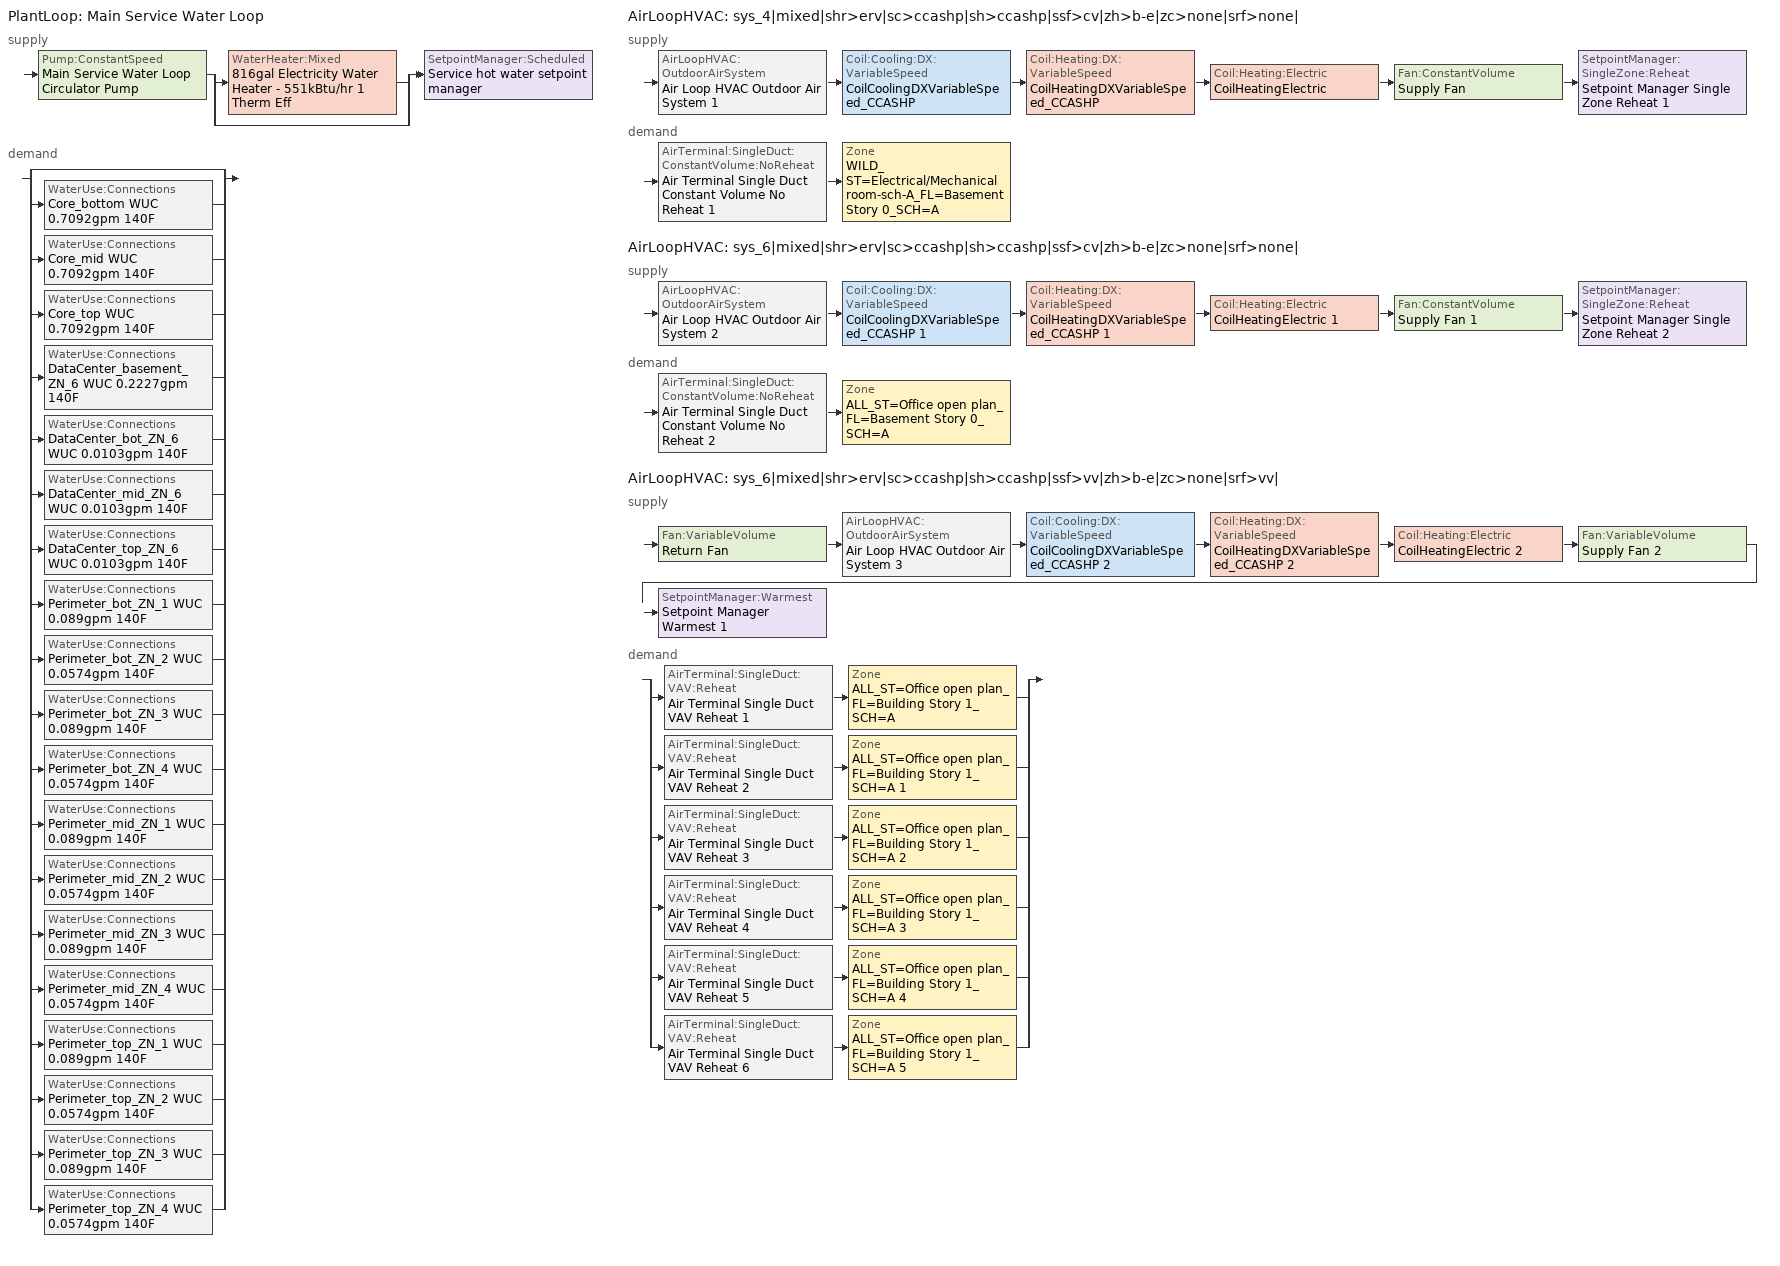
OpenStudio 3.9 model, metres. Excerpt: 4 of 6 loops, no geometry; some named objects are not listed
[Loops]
PlantLoop 'Main Service Water Loop'
 supply: Pump:ConstantSpeed 'Main Service Water Loop Circulator Pump' > split
  | WaterHeater:Mixed '816gal Electricity Water Heater - 551kBtu/hr 1 Therm Eff'
  | bypass
  join > SetpointManager:Scheduled 'Service hot water setpoint manager'
 demand: split
  | bypass
  | WaterUse:Connections 'Core_bottom WUC 0.7092gpm 140F'
  | WaterUse:Connections 'Core_mid WUC 0.7092gpm 140F'
  | WaterUse:Connections 'Core_top WUC 0.7092gpm 140F'
  | WaterUse:Connections 'DataCenter_basement_ZN_6 WUC 0.2227gpm 140F'
  | WaterUse:Connections 'DataCenter_bot_ZN_6 WUC 0.0103gpm 140F'
  | WaterUse:Connections 'DataCenter_mid_ZN_6 WUC 0.0103gpm 140F'
  | WaterUse:Connections 'DataCenter_top_ZN_6 WUC 0.0103gpm 140F'
  | WaterUse:Connections 'Perimeter_bot_ZN_1 WUC 0.089gpm 140F'
  | WaterUse:Connections 'Perimeter_bot_ZN_2 WUC 0.0574gpm 140F'
  | WaterUse:Connections 'Perimeter_bot_ZN_3 WUC 0.089gpm 140F'
  | WaterUse:Connections 'Perimeter_bot_ZN_4 WUC 0.0574gpm 140F'
  | WaterUse:Connections 'Perimeter_mid_ZN_1 WUC 0.089gpm 140F'
  | WaterUse:Connections 'Perimeter_mid_ZN_2 WUC 0.0574gpm 140F'
  | WaterUse:Connections 'Perimeter_mid_ZN_3 WUC 0.089gpm 140F'
  | WaterUse:Connections 'Perimeter_mid_ZN_4 WUC 0.0574gpm 140F'
  | WaterUse:Connections 'Perimeter_top_ZN_1 WUC 0.089gpm 140F'
  | WaterUse:Connections 'Perimeter_top_ZN_2 WUC 0.0574gpm 140F'
  | WaterUse:Connections 'Perimeter_top_ZN_3 WUC 0.089gpm 140F'
  | WaterUse:Connections 'Perimeter_top_ZN_4 WUC 0.0574gpm 140F'
AirLoopHVAC 'sys_4|mixed|shr>erv|sc>ccashp|sh>ccashp|ssf>cv|zh>b-e|zc>none|srf>none|'
 supply: AirLoopHVAC:OutdoorAirSystem 'Air Loop HVAC Outdoor Air System 1' > Coil:Cooling:DX:VariableSpeed 'CoilCoolingDXVariableSpeed_CCASHP' > Coil:Heating:DX:VariableSpeed 'CoilHeatingDXVariableSpeed_CCASHP' > Coil:Heating:Electric 'CoilHeatingElectric' > Fan:ConstantVolume 'Supply Fan' > SetpointManager:SingleZone:Reheat 'Setpoint Manager Single Zone Reheat 1'
 demand: AirTerminal:SingleDuct:ConstantVolume:NoReheat 'Air Terminal Single Duct Constant Volume No Reheat 1' > Zone 'WILD_ST=Electrical/Mechanical room-sch-A_FL=Basement Story 0_SCH=A'
AirLoopHVAC 'sys_6|mixed|shr>erv|sc>ccashp|sh>ccashp|ssf>cv|zh>b-e|zc>none|srf>none|'
 supply: AirLoopHVAC:OutdoorAirSystem 'Air Loop HVAC Outdoor Air System 2' > Coil:Cooling:DX:VariableSpeed 'CoilCoolingDXVariableSpeed_CCASHP 1' > Coil:Heating:DX:VariableSpeed 'CoilHeatingDXVariableSpeed_CCASHP 1' > Coil:Heating:Electric 'CoilHeatingElectric 1' > Fan:ConstantVolume 'Supply Fan 1' > SetpointManager:SingleZone:Reheat 'Setpoint Manager Single Zone Reheat 2'
 demand: AirTerminal:SingleDuct:ConstantVolume:NoReheat 'Air Terminal Single Duct Constant Volume No Reheat 2' > Zone 'ALL_ST=Office open plan_FL=Basement Story 0_SCH=A'
AirLoopHVAC 'sys_6|mixed|shr>erv|sc>ccashp|sh>ccashp|ssf>vv|zh>b-e|zc>none|srf>vv|'
 supply: Fan:VariableVolume 'Return Fan' > AirLoopHVAC:OutdoorAirSystem 'Air Loop HVAC Outdoor Air System 3' > Coil:Cooling:DX:VariableSpeed 'CoilCoolingDXVariableSpeed_CCASHP 2' > Coil:Heating:DX:VariableSpeed 'CoilHeatingDXVariableSpeed_CCASHP 2' > Coil:Heating:Electric 'CoilHeatingElectric 2' > Fan:VariableVolume 'Supply Fan 2' > SetpointManager:Warmest 'Setpoint Manager Warmest 1'
 demand: split
  | AirTerminal:SingleDuct:VAV:Reheat 'Air Terminal Single Duct VAV Reheat 1' > Zone 'ALL_ST=Office open plan_FL=Building Story 1_SCH=A'
  | AirTerminal:SingleDuct:VAV:Reheat 'Air Terminal Single Duct VAV Reheat 2' > Zone 'ALL_ST=Office open plan_FL=Building Story 1_SCH=A 1'
  | AirTerminal:SingleDuct:VAV:Reheat 'Air Terminal Single Duct VAV Reheat 3' > Zone 'ALL_ST=Office open plan_FL=Building Story 1_SCH=A 2'
  | AirTerminal:SingleDuct:VAV:Reheat 'Air Terminal Single Duct VAV Reheat 4' > Zone 'ALL_ST=Office open plan_FL=Building Story 1_SCH=A 3'
  | AirTerminal:SingleDuct:VAV:Reheat 'Air Terminal Single Duct VAV Reheat 5' > Zone 'ALL_ST=Office open plan_FL=Building Story 1_SCH=A 4'
  | AirTerminal:SingleDuct:VAV:Reheat 'Air Terminal Single Duct VAV Reheat 6' > Zone 'ALL_ST=Office open plan_FL=Building Story 1_SCH=A 5'
[Sizing:Zone] Zone Cooling Design Supply Air Temperature Input Method=TemperatureDifference; Zone Cooling Design Supply Air Temperature {C}=13; Zone Cooling Design Supply Air Temperature Difference {deltaC}=11; Zone Heating Design Supply Air Temperature Input Method=TemperatureDifference; Zone Heating Design Supply Air Temperature {C}=43; Zone Heating Design Supply Air Temperature Difference {deltaC}=21; Zone Cooling Design Supply Air Humidity Ratio {kg-H2O/kg-air}=0.0085; Zone Heating Design Supply Air Humidity Ratio {kg-H2O/kg-air}=0.008; Zone Heating Sizing Factor=1.3; Zone Cooling Sizing Factor=1.1; Cooling Design Air Flow Method=DesignDay; Heating Design Air Flow Method=DesignDay; Account for Dedicated Outdoor Air System=No; Dedicated Outdoor Air System Control Strategy=NeutralSupplyAir; Dedicated Outdoor Air Low Setpoint Temperature for Design {C}=autosize; Dedicated Outdoor Air High Setpoint Temperature for Design {C}=autosize; Zone Load Sizing Method=Sensible Load Only No Latent Load; Zone Latent Cooling Design Supply Air Humidity Ratio Input Method=HumidityRatioDifference; Zone Cooling Design Supply Air Humidity Ratio Difference {kgWater/kgDryAir}=0.005; Zone Latent Heating Design Supply Air Humidity Ratio Input Method=HumidityRatioDifference; Zone Humidification Design Supply Air Humidity Ratio Difference {kgWater/kgDryAir}=0.005; Sizing Option=Coincident
ALL_ST=Office open plan_FL=Building Story 1_SCH=A; ALL_ST=Office open plan_FL=Building Story 1_SCH=A 1; ALL_ST=Office open plan_FL=Building Story 1_SCH=A 2; ALL_ST=Office open plan_FL=Basement Story 0_SCH=A; ALL_ST=Office open plan_FL=Building Story 1_SCH=A 3; ALL_ST=Office open plan_FL=Building Story 1_SCH=A 4; ALL_ST=Office open plan_FL=Building Story 1_SCH=A 5; WILD_ST=Electrical/Mechanical room-sch-A_FL=Basement Story 0_SCH=A
[Zone equipment]
ALL_ST=Office open plan_FL=Building Story 1_SCH=A: Air Terminal Single Duct VAV Reheat 1, ZoneHVACBaseboardConvectiveElectric 2
ALL_ST=Office open plan_FL=Building Story 1_SCH=A 1: Air Terminal Single Duct VAV Reheat 2, ZoneHVACBaseboardConvectiveElectric 3
ALL_ST=Office open plan_FL=Building Story 1_SCH=A 2: Air Terminal Single Duct VAV Reheat 3, ZoneHVACBaseboardConvectiveElectric 4
ALL_ST=Office open plan_FL=Basement Story 0_SCH=A: Air Terminal Single Duct Constant Volume No Reheat 2, ZoneHVACBaseboardConvectiveElectric 1
ALL_ST=Office open plan_FL=Building Story 1_SCH=A 3: Air Terminal Single Duct VAV Reheat 4, ZoneHVACBaseboardConvectiveElectric 5
ALL_ST=Office open plan_FL=Building Story 1_SCH=A 4: Air Terminal Single Duct VAV Reheat 5, ZoneHVACBaseboardConvectiveElectric 6
ALL_ST=Office open plan_FL=Building Story 1_SCH=A 5: Air Terminal Single Duct VAV Reheat 6, ZoneHVACBaseboardConvectiveElectric 7
WILD_ST=Electrical/Mechanical room-sch-A_FL=Basement Story 0_SCH=A: Air Terminal Single Duct Constant Volume No Reheat 1, ZoneHVACBaseboardConvectiveElectric
[PlantLoop]
Main Service Water Loop: Glycol Concentration=0; Maximum Loop Temperature {C}=60; Minimum Loop Temperature {C}=51.6667; Plant Loop Volume {m3}=Autocalculate; Load Distribution Scheme=Optimal
[Sizing:Plant]
Main Service Water Loop: Loop Type=Heating; Design Loop Exit Temperature {C}=60; Loop Design Temperature Difference {deltaC}=5; Sizing Option=NonCoincident; Zone Timesteps in Averaging Window=1; Coincident Sizing Factor Mode=None
[SetpointManager:Scheduled]
Service hot water setpoint manager: Control Variable=Temperature; Schedule=Service Water Loop Temp - 140F; Setpoint Node or NodeList=Main Service Water Loop Supply Outlet Node
[Pump:ConstantSpeed]
Main Service Water Loop Circulator Pump: Rated Flow Rate {m3/s}=autosize; Rated Pump Head {Pa}=742176; Rated Power Consumption {W}=autosize; Motor Efficiency=0.855; Fraction of Motor Inefficiencies to Fluid Stream=0; Pump Control Type=Intermittent; Design Power Sizing Method=PowerPerFlowPerPressure; Design Electric Power per Unit Flow Rate {W/(m3/s)}=348701.1; Design Shaft Power per Unit Flow Rate per Unit Head {W-s/m3-Pa}=1.28205
[WaterHeater:Mixed]
816gal Electricity Water Heater - 551kBtu/hr 1 Therm Eff: Tank Volume {m3}=3.09074; Setpoint Temperature Schedule=Service Water Loop Temp - 140F; Deadband Temperature Difference {deltaC}=2; Maximum Temperature Limit {C}=60; Heater Control Type=Cycle; Heater Maximum Capacity {W}=161491; Heater Fuel Type=Electricity; Heater Thermal Efficiency=1; Off Cycle Parasitic Fuel Consumption Rate {W}=205.555; Off Cycle Parasitic Fuel Type=Electricity; Off Cycle Parasitic Heat Fraction to Tank=0.8; On Cycle Parasitic Fuel Consumption Rate {W}=205.555; On Cycle Parasitic Fuel Type=Electricity; On Cycle Parasitic Heat Fraction to Tank=0; Ambient Temperature Indicator=Schedule; Ambient Temperature Schedule=Water Heater Ambient Temp Schedule 71.6F; Off Cycle Loss Coefficient to Ambient Temperature {W/K}=7.68758; On Cycle Loss Coefficient to Ambient Temperature {W/K}=7.68758; Use Side Effectiveness=1; Source Side Effectiveness=1; Use Side Design Flow Rate {m3/s}=autosize; Source Side Design Flow Rate {m3/s}=autosize; Indirect Water Heating Recovery Time {hr}=1.5; Source Side Flow Control Mode=IndirectHeatPrimarySetpoint
[WaterHeater:Sizing]
816gal Electricity Water Heater - 551kBtu/hr 1 Therm Eff: Design Mode=PeakDraw; Time Storage Can Meet Peak Draw {hr}=0.538503; Time for Tank Recovery {hr}=1; Nominal Tank Volume for Autosizing Plant Connections {m3}=1
[WaterUse:Equipment:Definition] Target Temperature Schedule=Mixed Water At Faucet Temp - 140F; Sensible Fraction Schedule=Fraction Sensible - 0.2; Latent Fraction Schedule=Fraction Latent - 0.05
Name | Peak Flow Rate {m3/s}
Core_bottom 0.7092gpm 140F; Core_mid 0.7092gpm 140F; Core_top 0.7092gpm 140F | 4.4744e-05
Datacenter_basement_zn_6 0.2227gpm 140F | 1.40478e-05
Datacenter_bot_zn_6 0.0103gpm 140F; Datacenter_mid_zn_6 0.0103gpm 140F; Datacenter_top_zn_6 0.0103gpm 140F | 6.48949e-07
Perimeter_bot_zn_1 0.089gpm 140F; Perimeter_mid_zn_1 0.089gpm 140F; Perimeter_top_zn_1 0.089gpm 140F | 5.61818e-06
Perimeter_bot_zn_2 0.0574gpm 140F; Perimeter_bot_zn_4 0.0574gpm 140F; Perimeter_mid_zn_2 0.0574gpm 140F; Perimeter_mid_zn_4 0.0574gpm 140F; Perimeter_top_zn_2 0.0574gpm 140F; Perimeter_top_zn_4 0.0574gpm 140F | 3.62049e-06
Perimeter_bot_zn_3 0.089gpm 140F; Perimeter_mid_zn_3 0.089gpm 140F; Perimeter_top_zn_3 0.089gpm 140F | 5.61806e-06
[WaterUse:Equipment] Flow Rate Fraction Schedule=NECB-A-Service Water Heating
Name | Water Use Equipment Definition | Space
Core_bottom Service Water Use 0.7092gpm 140F | Core_bottom 0.7092gpm 140F | Core_bottom
Core_mid Service Water Use 0.7092gpm 140F | Core_mid 0.7092gpm 140F | Core_mid
Core_top Service Water Use 0.7092gpm 140F | Core_top 0.7092gpm 140F | Core_top
DataCenter_basement_ZN_6 Service Water Use 0.2227gpm 140F | Datacenter_basement_zn_6 0.2227gpm 140F | DataCenter_basement_ZN_6
DataCenter_bot_ZN_6 Service Water Use 0.0103gpm 140F | Datacenter_bot_zn_6 0.0103gpm 140F | DataCenter_bot_ZN_6
DataCenter_mid_ZN_6 Service Water Use 0.0103gpm 140F | Datacenter_mid_zn_6 0.0103gpm 140F | DataCenter_mid_ZN_6
DataCenter_top_ZN_6 Service Water Use 0.0103gpm 140F | Datacenter_top_zn_6 0.0103gpm 140F | DataCenter_top_ZN_6
Perimeter_bot_ZN_1 Service Water Use 0.089gpm 140F | Perimeter_bot_zn_1 0.089gpm 140F | Perimeter_bot_ZN_1
Perimeter_bot_ZN_2 Service Water Use 0.0574gpm 140F | Perimeter_bot_zn_2 0.0574gpm 140F | Perimeter_bot_ZN_2
Perimeter_bot_ZN_3 Service Water Use 0.089gpm 140F | Perimeter_bot_zn_3 0.089gpm 140F | Perimeter_bot_ZN_3
Perimeter_bot_ZN_4 Service Water Use 0.0574gpm 140F | Perimeter_bot_zn_4 0.0574gpm 140F | Perimeter_bot_ZN_4
Perimeter_mid_ZN_1 Service Water Use 0.089gpm 140F | Perimeter_mid_zn_1 0.089gpm 140F | Perimeter_mid_ZN_1
Perimeter_mid_ZN_2 Service Water Use 0.0574gpm 140F | Perimeter_mid_zn_2 0.0574gpm 140F | Perimeter_mid_ZN_2
Perimeter_mid_ZN_3 Service Water Use 0.089gpm 140F | Perimeter_mid_zn_3 0.089gpm 140F | Perimeter_mid_ZN_3
Perimeter_mid_ZN_4 Service Water Use 0.0574gpm 140F | Perimeter_mid_zn_4 0.0574gpm 140F | Perimeter_mid_ZN_4
Perimeter_top_ZN_1 Service Water Use 0.089gpm 140F | Perimeter_top_zn_1 0.089gpm 140F | Perimeter_top_ZN_1
Perimeter_top_ZN_2 Service Water Use 0.0574gpm 140F | Perimeter_top_zn_2 0.0574gpm 140F | Perimeter_top_ZN_2
Perimeter_top_ZN_3 Service Water Use 0.089gpm 140F | Perimeter_top_zn_3 0.089gpm 140F | Perimeter_top_ZN_3
Perimeter_top_ZN_4 Service Water Use 0.0574gpm 140F | Perimeter_top_zn_4 0.0574gpm 140F | Perimeter_top_ZN_4
[WaterUse:Connections] Drain Water Heat Exchanger Type=None; Drain Water Heat Exchanger Destination=Plant
Name | Water Use Equipment Name 1
Core_bottom WUC 0.7092gpm 140F | Core_bottom Service Water Use 0.7092gpm 140F
Core_mid WUC 0.7092gpm 140F | Core_mid Service Water Use 0.7092gpm 140F
Core_top WUC 0.7092gpm 140F | Core_top Service Water Use 0.7092gpm 140F
DataCenter_basement_ZN_6 WUC 0.2227gpm 140F | DataCenter_basement_ZN_6 Service Water Use 0.2227gpm 140F
DataCenter_bot_ZN_6 WUC 0.0103gpm 140F | DataCenter_bot_ZN_6 Service Water Use 0.0103gpm 140F
DataCenter_mid_ZN_6 WUC 0.0103gpm 140F | DataCenter_mid_ZN_6 Service Water Use 0.0103gpm 140F
DataCenter_top_ZN_6 WUC 0.0103gpm 140F | DataCenter_top_ZN_6 Service Water Use 0.0103gpm 140F
Perimeter_bot_ZN_1 WUC 0.089gpm 140F | Perimeter_bot_ZN_1 Service Water Use 0.089gpm 140F
Perimeter_bot_ZN_2 WUC 0.0574gpm 140F | Perimeter_bot_ZN_2 Service Water Use 0.0574gpm 140F
Perimeter_bot_ZN_3 WUC 0.089gpm 140F | Perimeter_bot_ZN_3 Service Water Use 0.089gpm 140F
Perimeter_bot_ZN_4 WUC 0.0574gpm 140F | Perimeter_bot_ZN_4 Service Water Use 0.0574gpm 140F
Perimeter_mid_ZN_1 WUC 0.089gpm 140F | Perimeter_mid_ZN_1 Service Water Use 0.089gpm 140F
Perimeter_mid_ZN_2 WUC 0.0574gpm 140F | Perimeter_mid_ZN_2 Service Water Use 0.0574gpm 140F
Perimeter_mid_ZN_3 WUC 0.089gpm 140F | Perimeter_mid_ZN_3 Service Water Use 0.089gpm 140F
Perimeter_mid_ZN_4 WUC 0.0574gpm 140F | Perimeter_mid_ZN_4 Service Water Use 0.0574gpm 140F
Perimeter_top_ZN_1 WUC 0.089gpm 140F | Perimeter_top_ZN_1 Service Water Use 0.089gpm 140F
Perimeter_top_ZN_2 WUC 0.0574gpm 140F | Perimeter_top_ZN_2 Service Water Use 0.0574gpm 140F
Perimeter_top_ZN_3 WUC 0.089gpm 140F | Perimeter_top_ZN_3 Service Water Use 0.089gpm 140F
Perimeter_top_ZN_4 WUC 0.0574gpm 140F | Perimeter_top_ZN_4 Service Water Use 0.0574gpm 140F
[AirLoopHVAC] Design Supply Air Flow Rate {m3/s}=autosize; Design Return Air Flow Fraction of Supply Air Flow=1
Name | Availability Schedule
sys_4|mixed|shr>erv|sc>ccashp|sh>ccashp|ssf>cv|zh>b-e|zc>none|srf>none| | sys_4|mixed|shr>none|sc>ccashp|sh>ccashp|ssf>cv|zh>b-e|zc>none|srf>none| Occ Sch
sys_6|mixed|shr>erv|sc>ccashp|sh>ccashp|ssf>cv|zh>b-e|zc>none|srf>none| | sys_6|mixed|shr>none|sc>ccashp|sh>ccashp|ssf>cv|zh>b-e|zc>none|srf>none| Occ Sch
sys_6|mixed|shr>erv|sc>ccashp|sh>ccashp|ssf>vv|zh>b-e|zc>none|srf>vv| | sys_6|mixed|shr>none|sc>ccashp|sh>ccashp|ssf>vv|zh>b-e|zc>none|srf>vv| Occ Sch
[Sizing:System] Type of Load to Size On=Sensible; Central Heating Maximum System Air Flow Ratio=1; Preheat Design Temperature {C}=7; Preheat Design Humidity Ratio {kg-H2O/kg-Air}=0.008; Precool Design Temperature {C}=13; Precool Design Humidity Ratio {kg-H2O/kg-Air}=0.008; Central Cooling Design Supply Air Temperature {C}=13; Central Heating Design Supply Air Temperature {C}=43; Sizing Option=NonCoincident; 100% Outdoor Air in Cooling=No; 100% Outdoor Air in Heating=No; Central Cooling Design Supply Air Humidity Ratio {kg-H2O/kg-Air}=0.0085; Central Heating Design Supply Air Humidity Ratio {kg-H2O/kg-Air}=0.008; Cooling Design Air Flow Method=DesignDay; Cooling Design Air Flow Rate {m3/s}=0; Heating Design Air Flow Method=DesignDay; Heating Design Air Flow Rate {m3/s}=0; System Outdoor Air Method=ZoneSum; Zone Maximum Outdoor Air Fraction=1; Cooling Supply Air Flow Rate Per Floor Area {m3/s-m2}=0.00996765; Cooling Fraction of Autosized Cooling Supply Air Flow Rate=1; Cooling Supply Air Flow Rate Per Unit Cooling Capacity {m3/s-W}=3.94755e-05; Heating Supply Air Flow Rate Per Floor Area {m3/s-m2}=0.00996765; Heating Fraction of Autosized Heating Supply Air Flow Rate=1; Heating Fraction of Autosized Cooling Supply Air Flow Rate=1; Heating Supply Air Flow Rate Per Unit Heating Capacity {m3/s-W}=3.15882e-05; Cooling Design Capacity Method=CoolingDesignCapacity; Cooling Design Capacity {W}=autosize; Cooling Design Capacity Per Floor Area {W/m2}=234.7; Fraction of Autosized Cooling Design Capacity=1; Heating Design Capacity Method=HeatingDesignCapacity; Heating Design Capacity {W}=autosize; Heating Design Capacity Per Floor Area {W/m2}=157; Fraction of Autosized Heating Design Capacity=1; Central Cooling Capacity Control Method=OnOff; Occupant Diversity=autosize
sys_4|mixed|shr>erv|sc>ccashp|sh>ccashp|ssf>cv|zh>b-e|zc>none|srf>none|; sys_6|mixed|shr>erv|sc>ccashp|sh>ccashp|ssf>cv|zh>b-e|zc>none|srf>none|; sys_6|mixed|shr>erv|sc>ccashp|sh>ccashp|ssf>vv|zh>b-e|zc>none|srf>vv|
[SetpointManager:SingleZone:Reheat] Minimum Supply Air Temperature {C}=13; Maximum Supply Air Temperature {C}=43
Name | Control Zone | Setpoint Node or NodeList
Setpoint Manager Single Zone Reheat 1 | WILD_ST=Electrical/Mechanical room-sch-A_FL=Basement Story 0_SCH=A | sys_4|mixed|shr>erv|sc>ccashp|sh>ccashp|ssf>cv|zh>b-e|zc>none|srf>none| Supply Outlet Node
Setpoint Manager Single Zone Reheat 2 | ALL_ST=Office open plan_FL=Basement Story 0_SCH=A | sys_6|mixed|shr>erv|sc>ccashp|sh>ccashp|ssf>cv|zh>b-e|zc>none|srf>none| Supply Outlet Node
[Fan:ConstantVolume] Availability Schedule=Always On Discrete; Fan Total Efficiency=0.39975; Pressure Rise {Pa}=640; Maximum Flow Rate {m3/s}=AutoSize; Motor Efficiency=0.615
Supply Fan; Supply Fan 1
[Coil:Heating:DX:VariableSpeed] Nominal Speed Level=1; Rated Air Flow Rate At Selected Nominal Speed Level {m3/s}=autosize; Energy Part Load Fraction Curve=Mitsubishi Hyper Heating VRF Outdoor Unit HPLFFPLR curve; Defrost Energy Input Ratio Function of Temperature Curve=Mitsubishi Hyper Heating VRF Outdoor Unit Defrost HEIRFT curve; Minimum Outdoor Dry-Bulb Temperature for Compressor Operation {C}=-25; Maximum Outdoor Dry-Bulb Temperature for Defrost Operation {C}=5; Crankcase Heater Capacity {W}=1e-06; Maximum Outdoor Dry-Bulb Temperature for Crankcase Heater Operation {C}=10; Defrost Strategy=ReverseCycle; Defrost Control=OnDemand; Defrost Time Period Fraction=0.166667; Resistive Defrost Heater Capacity {W}=autosize
Name | Rated Heating Capacity At Selected Nominal Speed Level {W}
CoilHeatingDXVariableSpeed_CCASHP | 37538.5
CoilHeatingDXVariableSpeed_CCASHP 1 | 20351.9
CoilHeatingDXVariableSpeed_CCASHP 2 | 159707
[Coil:Heating:Electric] Availability Schedule=Always On Discrete
Name | Nominal Capacity {W}
CoilHeatingElectric; CoilHeatingElectric 1; CoilHeatingElectric 2
Coil Heating Electric 1 | 10888.8
Coil Heating Electric 2 | 1739.99
Coil Heating Electric 3 | 12095.6
Coil Heating Electric 4 | 34296.8
Coil Heating Electric 5 | 15095.6
Coil Heating Electric 6 | 18466
[Coil:Cooling:DX:VariableSpeed] Nominal Speed Level=1; Rated Air Flow Rate At Selected Nominal Speed Level {m3/s}=autosize; Nominal Time for Condensate to Begin Leaving the Coil {s}=0; Initial Moisture Evaporation Rate Divided by Steady-State AC Latent Capacity=0; Maximum Cycling Rate {cycles/hr}=2.5; Latent Capacity Time Constant {s}=60; Fan Delay Time {s}=60; Energy Part Load Fraction Curve=Mitsubishi Hyper Heating VRF Outdoor Unit CPLFFPLR curve; Condenser Type=AirCooled; Evaporative Condenser Pump Rated Power Consumption {W}=0; Crankcase Heater Capacity {W}=1e-06; Maximum Outdoor Dry-Bulb Temperature for Crankcase Heater Operation {C}=10; Minimum Outdoor Dry-Bulb Temperature for Compressor Operation {C}=-25; Basin Heater Capacity {W/K}=0; Basin Heater Setpoint Temperature {C}=2
Name | Gross Rated Total Cooling Capacity At Selected Nominal Speed Level {W}
CoilCoolingDXVariableSpeed_CCASHP | 37538.5
CoilCoolingDXVariableSpeed_CCASHP 1 | 20351.9
CoilCoolingDXVariableSpeed_CCASHP 2 | 159707
[Controller:OutdoorAir] Minimum Outdoor Air Flow Rate {m3/s}=autosize; Maximum Outdoor Air Flow Rate {m3/s}=Autosize; Economizer Control Type=DifferentialEnthalpy; Economizer Control Action Type=ModulateFlow; Lockout Type=NoLockout; Minimum Limit Type=FixedMinimum; High Humidity Control=No; High Humidity Outdoor Air Flow Ratio=1; Control High Indoor Humidity Based on Outdoor Humidity Ratio=Yes; Heat Recovery Bypass Control Type=BypassWhenOAFlowGreaterThanMinimum; Economizer Operation Staging=InterlockedWithMechanicalCooling
Name | Minimum Outdoor Air Schedule | Controller Mechanical Ventilation | Economizer Maximum Limit Dry-Bulb Temperature {C} | Economizer Maximum Limit Enthalpy {J/kg} | Economizer Minimum Limit Dry-Bulb Temperature {C}
Controller Outdoor Air 1 | sys_4|mixed|shr>none|sc>ccashp|sh>ccashp|ssf>cv|zh>b-e|zc>none|srf>none| Occ Sch | Controller Mechanical Ventilation 1
Controller Outdoor Air 2 | sys_6|mixed|shr>none|sc>ccashp|sh>ccashp|ssf>cv|zh>b-e|zc>none|srf>none| Occ Sch | Controller Mechanical Ventilation 2 | 28 | 64000 | -100
Controller Outdoor Air 3 | sys_6|mixed|shr>none|sc>ccashp|sh>ccashp|ssf>vv|zh>b-e|zc>none|srf>vv| Occ Sch | Controller Mechanical Ventilation 3
[Controller:MechanicalVentilation] Availability Schedule=Always On Discrete; Demand Controlled Ventilation=No
Name | System Outdoor Air Method
Controller Mechanical Ventilation 1; Controller Mechanical Ventilation 2
Controller Mechanical Ventilation 3 | ZoneSum
[AirLoopHVAC:OutdoorAirSystem]
Name | Controller
Air Loop HVAC Outdoor Air System 1 | Controller Outdoor Air 1
Air Loop HVAC Outdoor Air System 2 | Controller Outdoor Air 2
Air Loop HVAC Outdoor Air System 3 | Controller Outdoor Air 3
[AirTerminal:SingleDuct:ConstantVolume:NoReheat] Availability Schedule=Always On Discrete; Maximum Air Flow Rate {m3/s}=AutoSize
Air Terminal Single Duct Constant Volume No Reheat 1; Air Terminal Single Duct Constant Volume No Reheat 2
[ZoneHVAC:Baseboard:Convective:Electric] Availability Schedule=Always On Discrete; Nominal Capacity {W}=autosize; Efficiency=1
ZoneHVACBaseboardConvectiveElectric; ZoneHVACBaseboardConvectiveElectric 1; ZoneHVACBaseboardConvectiveElectric 2; ZoneHVACBaseboardConvectiveElectric 3; ZoneHVACBaseboardConvectiveElectric 4; ZoneHVACBaseboardConvectiveElectric 5; ZoneHVACBaseboardConvectiveElectric 6; ZoneHVACBaseboardConvectiveElectric 7
[SetpointManager:Warmest]
Setpoint Manager Warmest 1: Control Variable=Temperature; Minimum Setpoint Temperature {C}=13; Maximum Setpoint Temperature {C}=22; Strategy=MaximumTemperature; Setpoint Node or NodeList=sys_6|mixed|shr>erv|sc>ccashp|sh>ccashp|ssf>vv|zh>b-e|zc>none|srf>vv| Supply Outlet Node
[Fan:VariableVolume] Availability Schedule=Always On Discrete; Maximum Flow Rate {m3/s}=Autosize; Fan Power Minimum Flow Rate Input Method=Fraction; Fan Power Minimum Air Flow Rate {m3/s}=0; Motor In Airstream Fraction=1; Fan Power Coefficient 5=0
Name | Fan Total Efficiency | Pressure Rise {Pa} | Fan Power Minimum Flow Fraction | Motor Efficiency | Fan Power Coefficient 1 | Fan Power Coefficient 2 | Fan Power Coefficient 3 | Fan Power Coefficient 4
Supply Fan 2 | 0.549965 | 1000 | 0.5 | 0.8461 | -4.1457 | 16.803 | -19.471 | 7.8488
Return Fan | 0.299975 | 250 | 0.68 | 0.4615 | -2.4176 | 9.5874 | -11.559 | 5.4009
[AirTerminal:SingleDuct:VAV:Reheat] Availability Schedule=Always On Discrete; Maximum Air Flow Rate {m3/s}=AutoSize; Zone Minimum Air Flow Input Method=Constant; Constant Minimum Air Flow Fraction=0.3; Fixed Minimum Air Flow Rate {m3/s}=0; Maximum Hot Water or Steam Flow Rate {m3/s}=AutoSize; Minimum Hot Water or Steam Flow Rate {m3/s}=0; Convergence Tolerance=0.001; Damper Heating Action=Normal; Maximum Flow per Zone Floor Area During Reheat {m3/s-m2}=AutoSize; Maximum Flow Fraction During Reheat=0.5; Maximum Reheat Air Temperature {C}=43; Control For Outdoor Air=No
Name | Reheat Coil
Air Terminal Single Duct VAV Reheat 1 | Coil Heating Electric 1
Air Terminal Single Duct VAV Reheat 2 | Coil Heating Electric 2
Air Terminal Single Duct VAV Reheat 3 | Coil Heating Electric 3
Air Terminal Single Duct VAV Reheat 4 | Coil Heating Electric 4
Air Terminal Single Duct VAV Reheat 5 | Coil Heating Electric 5
Air Terminal Single Duct VAV Reheat 6 | Coil Heating Electric 6
[ElectricLoadCenter:Inverter:PVWatts]
Electric Load Center Inverter PVWatts 1: DC to AC Size Ratio=1.1; Inverter Efficiency=0.96
[ElectricLoadCenter:Distribution]
Electric Load Center Distribution 1: Generator Operation Scheme Type=Baseload; Inverter=Electric Load Center Inverter PVWatts 1
[Schedule:Ruleset]
Name | Default Day Schedule | Summer Design Day Schedule | Winter Design Day Schedule
Service Water Loop Temp - 140F | Service Water Loop Temp - 140F Default
Water Heater Ambient Temp Schedule 71.6F | Water Heater Ambient Temp Schedule 71.6F Default
NECB-A-Service Water Heating | NECB-A-Service Water Heating Default
Fraction Sensible - 0.2 | Fraction Sensible - 0.2 Default
Fraction Latent - 0.05 | Fraction Latent - 0.05 Default
Mixed Water At Faucet Temp - 140F | Mixed Water At Faucet Temp - 140F Default
sys_4|mixed|shr>none|sc>ccashp|sh>ccashp|ssf>cv|zh>b-e|zc>none|srf>none| Occ Sch | sys_4|mixed|shr>none|sc>ccashp|sh>ccashp|ssf>cv|zh>b-e|zc>none|srf>none| Occ Sch Default | sys_4|mixed|shr>none|sc>ccashp|sh>ccashp|ssf>cv|zh>b-e|zc>none|srf>none| Occ Sch Summer Design Day | sys_4|mixed|shr>none|sc>ccashp|sh>ccashp|ssf>cv|zh>b-e|zc>none|srf>none| Occ Sch Winter Design Day
sys_6|mixed|shr>none|sc>ccashp|sh>ccashp|ssf>cv|zh>b-e|zc>none|srf>none| Occ Sch | sys_6|mixed|shr>none|sc>ccashp|sh>ccashp|ssf>cv|zh>b-e|zc>none|srf>none| Occ Sch Default | sys_6|mixed|shr>none|sc>ccashp|sh>ccashp|ssf>cv|zh>b-e|zc>none|srf>none| Occ Sch Summer Design Day | sys_6|mixed|shr>none|sc>ccashp|sh>ccashp|ssf>cv|zh>b-e|zc>none|srf>none| Occ Sch Winter Design Day
sys_6|mixed|shr>none|sc>ccashp|sh>ccashp|ssf>vv|zh>b-e|zc>none|srf>vv| Occ Sch | sys_6|mixed|shr>none|sc>ccashp|sh>ccashp|ssf>vv|zh>b-e|zc>none|srf>vv| Occ Sch Default | sys_6|mixed|shr>none|sc>ccashp|sh>ccashp|ssf>vv|zh>b-e|zc>none|srf>vv| Occ Sch Summer Design Day | sys_6|mixed|shr>none|sc>ccashp|sh>ccashp|ssf>vv|zh>b-e|zc>none|srf>vv| Occ Sch Winter Design Day
[Schedule:Day]
Service Water Loop Temp - 140F Default; Mixed Water At Faucet Temp - 140F Default: 24, 0, 60
Water Heater Ambient Temp Schedule 71.6F Default: 24, 0, 22
NECB-A-Service Water Heating Default; NECB-A-Service Water Heating Default|Wkdy Day: No, 7, 0, 0.05, 8, 0, 0.1, 10, 0, 0.5, 16, 0, 0.9, 17, 0, 0.7, 18, 0, 0.5, 19, 0, 0.3, 22, 0, 0.2, 24, 0, 0.05
NECB-A-Service Water Heating Sat Day; NECB-A-Service Water Heating Sun|Hol Day: No, 24, 0, 0.05
Fraction Sensible - 0.2 Default: 24, 0, 0.2
Fraction Latent - 0.05 Default: 24, 0, 0.05
sys_4|mixed|shr>none|sc>ccashp|sh>ccashp|ssf>cv|zh>b-e|zc>none|srf>none| Occ Sch Default; sys_6|mixed|shr>none|sc>ccashp|sh>ccashp|ssf>cv|zh>b-e|zc>none|srf>none| Occ Sch Default; sys_6|mixed|shr>none|sc>ccashp|sh>ccashp|ssf>vv|zh>b-e|zc>none|srf>vv| Occ Sch Default: 8, 0, 0, 19, 0, 1, 24, 0, 0
sys_4|mixed|shr>none|sc>ccashp|sh>ccashp|ssf>cv|zh>b-e|zc>none|srf>none| Occ Sch Winter Design Day; sys_4|mixed|shr>none|sc>ccashp|sh>ccashp|ssf>cv|zh>b-e|zc>none|srf>none| Occ Sch Summer Design Day; sys_6|mixed|shr>none|sc>ccashp|sh>ccashp|ssf>cv|zh>b-e|zc>none|srf>none| Occ Sch Winter Design Day; sys_6|mixed|shr>none|sc>ccashp|sh>ccashp|ssf>cv|zh>b-e|zc>none|srf>none| Occ Sch Summer Design Day; sys_6|mixed|shr>none|sc>ccashp|sh>ccashp|ssf>vv|zh>b-e|zc>none|srf>vv| Occ Sch Winter Design Day; sys_6|mixed|shr>none|sc>ccashp|sh>ccashp|ssf>vv|zh>b-e|zc>none|srf>vv| Occ Sch Summer Design Day: 24, 0, 1
Schedule Day 9; Schedule Day 10; Schedule Day 11; Schedule Day 12; Schedule Day 13; Schedule Day 14: 24, 0, 0
[Schedule:Rule] Date Specification Type=DateRange; Start Month=1; End Month=12
Name | Schedule Ruleset | Rule Order | Day Schedule | Apply Monday | Apply Tuesday | Apply Wednesday | Apply Thursday | Apply Friday | Start Day | End Day | Apply Saturday | Apply Sunday
Schedule Rule 20 | NECB-A-Service Water Heating | 2 | NECB-A-Service Water Heating Default|Wkdy Day | Yes | Yes | Yes | Yes | Yes | 1 | 31
Schedule Rule 21 | NECB-A-Service Water Heating | 1 | NECB-A-Service Water Heating Sat Day |  |  |  |  |  | 1 | 31 | Yes
Schedule Rule 22 | NECB-A-Service Water Heating | 0 | NECB-A-Service Water Heating Sun|Hol Day |  |  |  |  |  | 1 | 31 |  | Yes
Schedule Rule 23 | sys_4|mixed|shr>none|sc>ccashp|sh>ccashp|ssf>cv|zh>b-e|zc>none|srf>none| Occ Sch | 1 | Schedule Day 9 |  |  |  |  |  | 7 | 30 | Yes
Schedule Rule 24 | sys_4|mixed|shr>none|sc>ccashp|sh>ccashp|ssf>cv|zh>b-e|zc>none|srf>none| Occ Sch | 0 | Schedule Day 10 |  |  |  |  |  | 1 | 31 |  | Yes
Schedule Rule 25 | sys_6|mixed|shr>none|sc>ccashp|sh>ccashp|ssf>cv|zh>b-e|zc>none|srf>none| Occ Sch | 1 | Schedule Day 11 |  |  |  |  |  | 7 | 30 | Yes
Schedule Rule 26 | sys_6|mixed|shr>none|sc>ccashp|sh>ccashp|ssf>cv|zh>b-e|zc>none|srf>none| Occ Sch | 0 | Schedule Day 12 |  |  |  |  |  | 1 | 31 |  | Yes
Schedule Rule 27 | sys_6|mixed|shr>none|sc>ccashp|sh>ccashp|ssf>vv|zh>b-e|zc>none|srf>vv| Occ Sch | 1 | Schedule Day 13 |  |  |  |  |  | 7 | 30 | Yes
Schedule Rule 28 | sys_6|mixed|shr>none|sc>ccashp|sh>ccashp|ssf>vv|zh>b-e|zc>none|srf>vv| Occ Sch | 0 | Schedule Day 14 |  |  |  |  |  | 1 | 31 |  | Yes
[Schedule:Constant]
Always On Discrete: Value=1
[Table:Lookup]
Mitsubishi Hyper Heating VRF Outdoor Unit CPLFFPLR curve: None, 1, Dimensionless, 0, 0, 0, 0, 0, 0, 0, 0, 0, 0
Mitsubishi Hyper Heating VRF Outdoor Unit HPLFFPLR curve: None, 1, Dimensionless, 0, 0, 0, 0, 0, 0, 0, 0, 0
Mitsubishi Hyper Heating VRF Outdoor Unit Defrost HEIRFT curve: None, 1, Dimensionless, 1, 1, 1, 1, 1, 1, 1, 1, 1, 1, 1, 1, 1, 1, 1, 1, 1, 1, 1, 1, 1, 1
